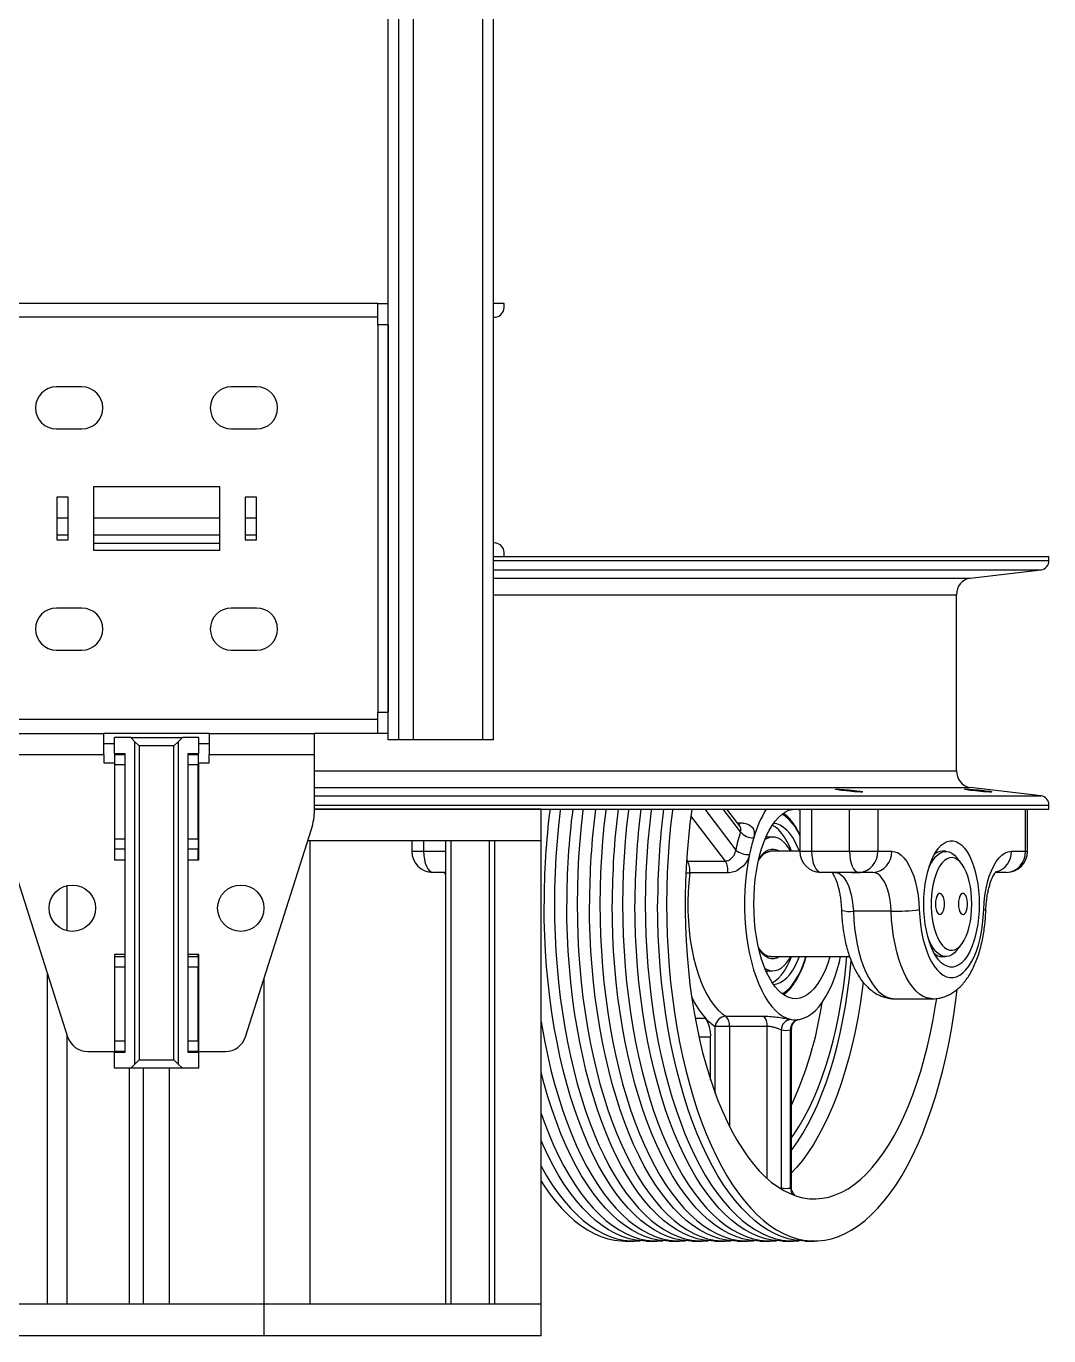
# Model space of a CAD drawing. Header units: millimetres. Extents: x 503 to 3464, y 400 to 5374.
# Drawn here: x 2978 to 3464, y 400 to 1022 of the extents above; entities that cross this region are included whole.
import ezdxf

# ---------------------------------------------------------------- set-up
doc = ezdxf.new("R2010")
doc.units = ezdxf.units.MM

# ---------------------------------------------------------------- blocks, each defined once
blk = doc.blocks.new('AABBÇaprazPalangaSüspYan')
blk.add_wipeout([(0, 3099), (-20, 3099), (-20, 3091), (-32.69, 3091), (-38.59, 3089.07), (-42.22, 3084.03), (-74.64, 2980.94), (-74.64, 2950), (-75, 2940), (-110, 2940), (-110, 2943), (-160, 2943), (-160, 2940), (-165, 2940), (-165, 2938.11), (-163.84, 2935.1), (-160.97, 2933.64), (-160, 2933.53), (-160, 2826.47), (-160.97, 2826.36), (-163.84, 2824.9), (-165, 2821.89), (-165, 2820), (-165, 2805), (-160, 2805), (-160, -113.53), (-160.97, -113.64), (-163.84, -115.1), (-165, -118.11), (-165, -120), (-423.7, -120), (-423.7, -121.89), (-422.74, -124.81), (-420.08, -126.36), (-386.37, -130.31), (-381.65, -133.07), (-379.93, -138.26), (-379.93, -221.74), (-381.65, -226.93), (-386.37, -229.69), (-420.08, -233.64), (-422.74, -235.19), (-423.71, -237.93), (-423.7, -240), (-413.59, -240), (-413.59, -260), (-412.2, -265.09), (-408.61, -268.65), (-404.45, -269.81), (-398.38, -270), (-394.94, -278.7), (-392.67, -299.44), (-390.57, -308.25), (-380.15, -325.8), (-376.97, -347.08), (-372.52, -367.13), (-363.66, -394.09), (-348.36, -422.3), (-333.39, -437.63), (-313.99, -444.96), (-220.82, -444.96), (-199.86, -436.42), (-182.6, -416.64), (-182.6, -490), (182.6, -490), (182.6, -416.64), (192.25, -429.39), (211.01, -442.85), (220.82, -444.96), (312.35, -445), (327.04, -441.45), (339.57, -432.46), (357.7, -407), (367.91, -382.65), (375.62, -353.92), (380.19, -325.63), (387.3, -316.34), (391.99, -302.9), (394.12, -283.75), (395.02, -278.37), (398.38, -270), (403.59, -270), (408.29, -268.83), (412.3, -264.91), (413.59, -260), (413.59, -240), (423.7, -240), (423.71, -237.93), (422.74, -235.19), (420.08, -233.64), (386.37, -229.69), (381.65, -226.93), (379.93, -221.74), (379.92, -137.93), (381.65, -133.07), (386.37, -130.31), (420.08, -126.36), (422.74, -124.81), (423.7, -120), (165, -120), (165, -118.11), (163.84, -115.1), (160.97, -113.64), (160, -113.53), (160, -6.47), (163.84, -4.9), (165, -0.94), (165, 0), (160, 0), (160, 2765.08), (162.32, 2765.08), (163.9, 2765.08), (163.9, 2764.5), (267.5, 2764.5), (267.5, 2911.5), (163.9, 2911.5), (163.9, 2910.92), (162.32, 2910.92), (160, 2910.92), (160, 2933.53), (163.84, 2935.1), (165, 2938.11), (165, 2940), (160, 2940), (160, 2943), (110, 2943), (110, 2940), (75, 2940), (75, 2976.34), (73.59, 2985.44), (42.22, 3084.03), (38.59, 3089.07), (32.69, 3091), (20, 3091.5), (20, 3099)])
at = {"color": 7, "linetype": 'Continuous', "lineweight": 25}
for p, q in [((110, -207), (110, 2800.54)), ((115, -207), (115, 2800.64)), ((160, -207), (160, 2771)), ((105, 0), (-105, 0)), ((105, -10), (105, 0)), ((105, 0), (110, 0)), ((165, 0), (160, 0)), ((165, -1.89), (165, 0)), ((105, -6.5), (-105, -6.5)), ((110, -10), (105, -10)), ((105, -10), (105, -194)), ((110, -10), (110, -194)), ((160, -6.47), (160.97, -6.36)), ((-35.5, -39.5), (-47.5, -39.5)), ((47.5, -39.5), (35.5, -39.5)), ((-47.5, -59.5), (-35.5, -59.5)), ((35.5, -59.5), (47.5, -59.5)), ((-30, -87), (-30, -117)), ((30, -87), (-30, -87)), ((30, -117), (30, -87)), ((-42, -91.85), (-47.4, -91.85)), ((-47.4, -91.85), (-47.4, -112.15)), ((-42, -112.15), (-42, -91.85)), ((47.4, -91.85), (42, -91.85)), ((42, -91.85), (42, -112.15)), ((47.4, -112.15), (47.4, -91.85)), ((-47.4, -112.15), (-42, -112.15)), ((-30, -117), (30, -117)), ((42, -112.15), (47.4, -112.15)), ((160.97, -113.64), (160, -113.53)), ((165, -120), (165, -118.11)), ((160, -120), (165, -120)), ((165, -120), (423.7, -120)), ((423.7, -121.89), (423.7, -120)), ((386.37, -130.31), (420.08, -126.36)), ((379.93, -221.74), (379.93, -138.26)), ((-35.5, -144.5), (-47.5, -144.5)), ((47.5, -144.5), (35.5, -144.5)), ((-47.5, -164.5), (-35.5, -164.5)), ((35.5, -164.5), (47.5, -164.5)), ((105, -197.5), (-105, -197.5)), ((105, -194), (110, -194)), ((105, -204), (105, -194)), ((-75, -204), (-25, -204)), ((-25, -214), (-25, -204)), ((25, -204), (-25, -204)), ((25, -204), (75, -204)), ((25, -204), (25, -214)), ((75, -214), (75, -204)), ((105, -204), (75, -204)), ((110, -204), (105, -204)), ((-20, -209), (-25, -209)), ((-20, -213.5), (-20, -206)), ((-12.25, -206), (-20, -206)), ((-10.25, -208), (-12.25, -206)), ((-12.25, -206), (12.25, -206)), ((-10.25, -361), (-10.25, -208)), ((-10.25, -208), (-8.25, -210)), ((-8.25, -210), (-8.25, -359)), ((8.25, -210), (-8.25, -210)), ((8.25, -210), (10.25, -208)), ((8.25, -359), (8.25, -210)), ((12.25, -206), (10.25, -208)), ((10.25, -208), (10.25, -361)), ((20, -206), (12.25, -206)), ((20, -213.5), (20, -206)), ((25, -209), (20, -209)), ((115, -207), (110, -207)), ((122, -207), (115, -207)), ((155, -207), (122, -207)), ((160, -207), (155, -207)), ((-75, -214), (-25, -214)), ((-25, -214), (-25, -218)), ((-20, -213.5), (-15, -213.5)), ((-19.75, -214), (-19.75, -213.5)), ((-19.75, -214), (-15, -214)), ((-19.75, -219), (-19.75, -214)), ((-15, -213.5), (-15, -355.5)), ((15, -355.5), (15, -213.5)), ((15, -213.5), (20, -213.5)), ((15, -214), (19.75, -214)), ((19.75, -213.5), (19.75, -214)), ((19.75, -214), (19.75, -219)), ((25, -218), (25, -214)), ((25, -214), (75, -214)), ((75, -240.34), (75, -214)), ((-25, -218), (-20, -218)), ((-20, -218), (-20, -264)), ((-19.75, -254), (-19.75, -219)), ((19.75, -254), (19.75, -219)), ((20, -264), (20, -218)), ((20, -218), (25, -218)), ((420.08, -233.64), (386.37, -229.69)), ((-20, -240), (-19.75, -240)), ((19.75, -240), (20, -240)), ((182.6, -240), (75, -240)), ((75, -240), (423.7, -240)), ((182.6, -255), (182.6, -240)), ((277.13, -248.25), (270.86, -240)), ((305.48, -240), (305.48, -260)), ((311.09, -240), (311.09, -260)), ((329.07, -260), (329.07, -240)), ((342.44, -240), (342.44, -260)), ((412.58, -260), (412.58, -240)), ((413.59, -260), (413.59, -240)), ((423.7, -240), (423.7, -238.11)), ((277.14, -248.27), (277.13, -248.25)), ((-73.59, -249.44), (-42.22, -348.03)), ((-19.75, -259), (-19.75, -254)), ((19.75, -254), (19.75, -259)), ((42.22, -348.03), (73.59, -249.44)), ((292.57, -253.25), (289.38, -253.25)), ((290, -253.25), (289.65, -252.88)), ((-19.75, -255), (-20, -255)), ((-15, -259), (-19.75, -259)), ((-19.75, -264), (-19.75, -259)), ((19.75, -259), (15, -259)), ((20, -255), (19.75, -255)), ((19.75, -264), (19.75, -259)), ((73.01, -255), (71.82, -255)), ((182.6, -255), (71.82, -255)), ((73.01, -475), (73.01, -255)), ((121.22, -255), (121.22, -260)), ((137.15, -255), (137.15, -475)), ((139.96, -475), (139.96, -255)), ((157.87, -255), (157.87, -475)), ((160.68, -475), (160.68, -255)), ((182.6, -255), (160.68, -255)), ((182.6, -475), (182.6, -255)), ((305.48, -260), (291.58, -260)), ((311.09, -260), (329.07, -260)), ((329.07, -260), (342.44, -260)), ((342.44, -260), (349.1, -260)), ((374.81, -260), (373.01, -260)), ((405.92, -260), (412.58, -260)), ((-20, -264), (-15, -264)), ((15, -264), (20, -264)), ((252.15, -264.61), (270.12, -264.61)), ((382.21, -265.79), (380.16, -263.18)), ((137.15, -270), (131.22, -270)), ((271.14, -270.28), (253.16, -270.28)), ((333.45, -270), (315.48, -270)), ((340.11, -270), (333.45, -270)), ((403.59, -270), (398.38, -270)), ((348.85, -288.46), (330.88, -288.46)), ((380.16, -306.82), (382.21, -304.21)), ((-15, -309), (-20, -309)), ((-20, -309), (-20, -355)), ((-19.75, -310), (-19.75, -309)), ((-19.75, -310), (-15, -310)), ((-19.75, -315), (-19.75, -310)), ((20, -309), (15, -309)), ((15, -310), (19.75, -310)), ((19.75, -310), (19.75, -309)), ((19.75, -310), (19.75, -315)), ((20, -355), (20, -309)), ((291.58, -310), (329.09, -310)), ((373.01, -310), (374.81, -310)), ((-19.75, -350), (-19.75, -315)), ((19.75, -350), (19.75, -315)), ((289.38, -316.75), (292.57, -316.75)), ((290, -316.75), (289.6, -317.17)), ((51.09, -475), (51.09, -320.15)), ((350.54, -330), (368.52, -330)), ((270.37, -338.25), (288.34, -338.25)), ((272.01, -343.09), (265.32, -343.09)), ((289.99, -343.09), (272.01, -343.09)), ((296.67, -344.79), (296.67, -419.91)), ((301.06, -419.91), (301.06, -344.79)), ((301.56, -419.67), (301.56, -344.25)), ((-19.75, -355), (-19.75, -350)), ((19.75, -350), (19.75, -355)), ((263.13, -368.65), (263.13, -348.25)), ((-32.69, -355), (-20, -355)), ((-20, -363), (-20, -355.5)), ((-15, -355.5), (-20, -355.5)), ((-15, -355), (-19.75, -355)), ((-8.25, -359), (-10.25, -361)), ((-8.25, -359), (8.25, -359)), ((10.25, -361), (8.25, -359)), ((19.75, -355), (15, -355)), ((20, -355.5), (15, -355.5)), ((20, -355), (32.69, -355)), ((20, -363), (20, -355.5)), ((-12.25, -363), (-20, -363)), ((-12.25, -363), (-10.25, -361)), ((12.25, -363), (-12.25, -363)), ((-6.15, -475), (-6.15, -363)), ((6.15, -475), (6.15, -363)), ((10.25, -361), (12.25, -363)), ((20, -363), (12.25, -363)), ((222.47, -445), (226.74, -445)), ((232.58, -445), (237.52, -445)), ((243.36, -445), (248.31, -445)), ((254.15, -445), (259.09, -445)), ((264.93, -445), (269.88, -445)), ((275.72, -445), (280.66, -445)), ((286.51, -445), (291.45, -445)), ((297.29, -445), (302.23, -445)), ((308.08, -445), (312.35, -445)), ((51.09, -475), (-182.6, -475)), ((51.09, -475), (6.15, -475)), ((51.09, -490), (51.09, -475)), ((182.6, -475), (51.09, -475)), ((73.01, -475), (51.09, -475)), ((182.6, -475), (160.68, -475)), ((182.6, -490), (182.6, -475)), ((51.09, -490), (-182.6, -490)), ((182.6, -490), (51.09, -490))]:
    blk.add_line(p, q, dxfattribs=at)
at = {"color": 8, "linetype": 'Continuous', "lineweight": 25}
for p, q in [((122, -207), (122, 2799.95)), ((155, -207), (155, 2779.51)), ((-47.4, -101.74), (-42, -101.74)), ((-30, -101.74), (30, -101.74)), ((42, -101.74), (47.4, -101.74)), ((-47.4, -109.69), (-42, -109.69)), ((-30, -109.69), (30, -109.69)), ((42, -109.69), (47.4, -109.69)), ((-30, -113.64), (30, -113.64)), ((160, -121.89), (423.7, -121.89)), ((160, -126.36), (420.08, -126.36)), ((160, -130.31), (386.37, -130.31)), ((160, -138.26), (379.93, -138.26)), ((-20, -221.74), (-19.75, -221.74)), ((-15, -219), (-19.75, -219)), ((19.75, -219), (15, -219)), ((19.75, -221.74), (20, -221.74)), ((75, -221.74), (379.93, -221.74)), ((-20, -229.69), (-19.75, -229.69)), ((19.75, -229.69), (20, -229.69)), ((75, -229.69), (386.37, -229.69)), ((-20, -233.64), (-19.75, -233.64)), ((19.75, -233.64), (20, -233.64)), ((75, -233.64), (420.08, -233.64)), ((-20, -238.11), (-19.75, -238.11)), ((19.75, -238.11), (20, -238.11)), ((75, -238.11), (423.7, -238.11)), ((260.31, -240), (275.07, -259.43)), ((277.26, -250.77), (269.08, -240)), ((270.12, -264.61), (253.79, -243.1)), ((275.77, -246.47), (277.17, -246.47)), ((-19.75, -254), (-15, -254)), ((15, -254), (19.75, -254)), ((121.22, -260), (126.84, -260)), ((126.84, -255), (126.84, -260)), ((126.84, -260), (137.15, -260)), ((305.48, -260), (311.09, -260)), ((412.58, -260), (413.59, -260)), ((251.63, -264.64), (252.15, -264.61)), ((251.67, -263.98), (252.15, -264.61)), ((-42.49, -297.71), (-42.49, -276.29)), ((-15, -315), (-19.75, -315)), ((19.75, -315), (15, -315)), ((-51.85, -475), (-51.85, -317.74)), ((255.76, -339.21), (260.63, -339.21)), ((-42.49, -475), (-42.49, -347.16)), ((265.32, -374.97), (265.32, -343.09)), ((272.01, -343.09), (272.01, -390.52)), ((289.99, -415.38), (289.99, -343.09)), ((-19.75, -350), (-15, -350)), ((15, -350), (19.75, -350)), ((263.13, -348.25), (257.59, -348.25)), ((-12.83, -475), (-12.83, -363)), ((296.07, -419.81), (296.67, -419.91)), ((296.68, -420.36), (296.67, -419.91))]:
    blk.add_line(p, q, dxfattribs=at)
at = {"color": 7, "linetype": 'Continuous', "lineweight": 25, "flags": 128}
for points in [[(191.78, -240), (191.71, -240.58), (190.87, -247.83), (190.18, -255.17), (189.65, -262.57), (189.26, -270.02), (189.03, -277.5), (188.95, -285), (189.03, -292.5), (189.26, -299.98), (189.65, -307.43), (190.18, -314.83), (190.87, -322.17), (191.71, -329.42), (192.7, -336.58), (193.83, -343.62), (195.11, -350.53), (196.52, -357.3), (198.08, -363.91), (199.77, -370.35), (201.59, -376.6), (203.53, -382.65), (205.6, -388.48), (207.78, -394.09), (210.08, -399.46), (212.49, -404.57), (215, -409.42), (217.6, -414), (220.3, -418.3), (223.08, -422.3), (225.94, -426), (228.87, -429.39), (231.87, -432.46), (234.93, -435.21), (238.04, -437.63), (241.2, -439.71), (244.4, -441.45), (247.63, -442.85), (250.89, -443.9), (254.16, -444.6), (257.45, -444.96), (260.74, -444.96), (262.01, -444.86)], [(202.57, -240), (202.5, -240.58), (201.66, -247.83), (200.97, -255.17), (200.43, -262.57), (200.05, -270.02), (199.82, -277.5), (199.74, -285), (199.82, -292.5), (200.05, -299.98), (200.43, -307.43), (200.97, -314.83), (201.66, -322.17), (202.5, -329.42), (203.48, -336.58), (204.62, -343.62), (205.89, -350.53), (207.31, -357.3), (208.86, -363.91), (210.55, -370.35), (212.37, -376.6), (214.32, -382.65), (216.38, -388.48), (218.57, -394.09), (220.87, -399.46), (223.27, -404.57), (225.78, -409.42), (228.39, -414), (231.08, -418.3), (233.86, -422.3), (236.72, -426), (239.66, -429.39), (242.66, -432.46), (245.72, -435.21), (248.83, -437.63), (251.99, -439.71), (255.19, -441.45), (258.42, -442.85), (261.67, -443.9), (264.95, -444.6), (268.23, -444.96), (271.52, -444.96), (272.8, -444.86)], [(213.36, -240), (213.28, -240.58), (212.44, -247.83), (211.75, -255.17), (211.22, -262.57), (210.83, -270.02), (210.6, -277.5), (210.52, -285), (210.6, -292.5), (210.83, -299.98), (211.22, -307.43), (211.75, -314.83), (212.44, -322.17), (213.28, -329.42), (214.27, -336.58), (215.4, -343.62), (216.68, -350.53), (218.09, -357.3), (219.65, -363.91), (221.34, -370.35), (223.16, -376.6), (225.1, -382.65), (227.17, -388.48), (229.35, -394.09), (231.65, -399.46), (234.06, -404.57), (236.57, -409.42), (239.17, -414), (241.87, -418.3), (244.65, -422.3), (247.51, -426), (250.44, -429.39), (253.44, -432.46), (256.5, -435.21), (259.62, -437.63), (262.78, -439.71), (265.97, -441.45), (269.2, -442.85), (272.46, -443.9), (275.73, -444.6), (279.02, -444.96), (282.31, -444.96), (283.58, -444.86)], [(224.14, -240), (224.07, -240.58), (223.23, -247.83), (222.54, -255.17), (222, -262.57), (221.62, -270.02), (221.39, -277.5), (221.31, -285), (221.39, -292.5), (221.62, -299.98), (222, -307.43), (222.54, -314.83), (223.23, -322.17), (224.07, -329.42), (225.05, -336.58), (226.19, -343.62), (227.46, -350.53), (228.88, -357.3), (230.43, -363.91), (232.12, -370.35), (233.94, -376.6), (235.89, -382.65), (237.95, -388.48), (240.14, -394.09), (242.44, -399.46), (244.84, -404.57), (247.35, -409.42), (249.96, -414), (252.65, -418.3), (255.43, -422.3), (258.3, -426), (261.23, -429.39), (264.23, -432.46), (267.29, -435.21), (270.4, -437.63), (273.56, -439.71), (276.76, -441.45), (279.99, -442.85), (283.25, -443.9), (286.52, -444.6), (289.8, -444.96), (293.09, -444.96), (294.37, -444.86)], [(234.93, -240), (234.85, -240.58), (234.01, -247.83), (233.33, -255.17), (232.79, -262.57), (232.4, -270.02), (232.17, -277.5), (232.1, -285), (232.17, -292.5), (232.4, -299.98), (232.79, -307.43), (233.33, -314.83), (234.01, -322.17), (234.85, -329.42), (235.84, -336.58), (236.97, -343.62), (238.25, -350.53), (239.67, -357.3), (241.22, -363.91), (242.91, -370.35), (244.73, -376.6), (246.67, -382.65), (248.74, -388.48), (250.93, -394.09), (253.22, -399.46), (255.63, -404.57), (258.14, -409.42), (260.74, -414), (263.44, -418.3), (266.22, -422.3), (269.08, -426), (272.01, -429.39), (275.01, -432.46), (278.07, -435.21), (281.19, -437.63), (284.35, -439.71), (287.54, -441.45), (290.78, -442.85), (294.03, -443.9), (297.31, -444.6), (300.59, -444.96), (303.88, -444.96), (305.16, -444.86)], [(245.04, -240), (244.96, -240.58), (244.13, -247.83), (243.44, -255.17), (242.9, -262.57), (242.51, -270.02), (242.28, -277.5), (242.21, -285), (242.28, -292.5), (242.51, -299.98), (242.9, -307.43), (243.44, -314.83), (244.13, -322.17), (244.96, -329.42), (245.95, -336.58), (247.08, -343.62), (248.36, -350.53), (249.78, -357.3), (251.33, -363.91), (253.02, -370.35), (254.84, -376.6), (256.78, -382.65), (258.85, -388.48), (261.04, -394.09), (263.33, -399.46), (265.74, -404.57), (268.25, -409.42), (270.85, -414), (273.55, -418.3), (276.33, -422.3), (279.19, -426), (282.13, -429.39), (285.13, -432.46), (288.19, -435.21), (291.3, -437.63), (294.46, -439.71), (297.66, -441.45), (300.89, -442.85), (304.14, -443.9), (307.42, -444.6), (310.7, -444.96), (313.99, -444.96), (317.28, -444.6), (320.55, -443.9), (323.81, -442.85), (327.04, -441.45), (330.23, -439.71), (333.39, -437.63), (336.51, -435.21), (339.57, -432.46), (342.57, -429.39), (345.5, -426), (348.36, -422.3), (351.14, -418.3), (353.84, -414), (356.44, -409.42), (358.95, -404.57), (361.36, -399.46), (363.66, -394.09), (365.84, -388.48), (367.91, -382.65), (369.85, -376.6), (371.67, -370.35), (373.36, -363.91), (374.92, -357.3), (376.33, -350.53), (377.61, -343.62), (378.74, -336.58), (379.73, -329.42), (380.19, -325.63)], [(254.23, -240), (254.22, -240.07), (253.3, -246.79), (252.54, -253.6), (251.92, -260.5), (251.46, -267.45), (251.15, -274.45), (250.99, -281.48), (250.99, -288.52), (251.15, -295.55), (251.46, -302.55), (251.92, -309.5), (252.54, -316.4), (253.3, -323.21), (254.22, -329.93), (255.28, -336.54), (256.49, -343.01), (257.84, -349.34), (259.33, -355.51), (260.95, -361.5), (262.7, -367.29), (264.57, -372.88), (266.57, -378.24), (268.68, -383.37), (270.9, -388.25), (273.23, -392.87), (275.65, -397.22), (278.17, -401.28), (280.77, -405.05), (283.46, -408.52), (286.22, -411.68), (289.04, -414.51), (291.92, -417.02), (294.85, -419.19), (297.83, -421.03), (300.85, -422.52), (303.89, -423.66), (306.95, -424.46), (310.03, -424.9), (313.12, -424.99), (316.2, -424.72), (319.27, -424.11), (322.33, -423.14), (325.36, -421.82), (328.35, -420.15), (331.31, -418.15), (334.22, -415.81), (337.07, -413.13), (339.86, -410.14), (342.59, -406.83), (345.23, -403.21), (347.79, -399.29), (350.27, -395.08), (352.64, -390.6), (354.92, -385.84), (357.08, -380.84), (359.14, -375.59), (361.07, -370.11), (362.89, -364.42), (364.57, -358.52), (366.13, -352.45), (367.54, -346.2), (368.82, -339.79), (369.96, -333.25), (370.47, -329.93)], [(283.63, -285), (283.71, -281.02), (283.94, -277.08), (284.32, -273.19), (284.85, -269.4), (285.53, -265.73), (286.35, -262.21), (287.3, -258.87), (288.37, -255.74), (289.56, -252.83), (290.86, -250.18), (292.26, -247.79), (293.75, -245.7), (295.31, -243.92), (296.93, -242.46), (298.6, -241.33), (300.32, -240.54), (302.05, -240.1), (303.79, -240.01), (305.48, -240.26)], [(301.51, -260), (300.67, -257.95), (299.47, -255.46), (298.16, -253.24), (296.77, -251.32), (295.3, -249.72), (293.77, -248.45), (292.37, -247.62)], [(305.26, -260), (304.57, -258.28), (303.39, -255.76), (302.1, -253.52), (300.72, -251.57), (299.27, -249.93), (297.75, -248.62), (296.19, -247.65), (294.59, -247.03), (292.98, -246.76), (292.96, -246.76)], [(301.15, -260), (300.57, -259.02), (299.32, -257.23), (297.98, -255.75), (296.59, -254.6), (295.15, -253.8), (293.68, -253.35), (292.2, -253.26), (290.73, -253.53), (289.27, -254.16), (288.91, -254.37)], [(289.41, -253.25), (289.81, -252.4), (289.96, -251.97)], [(126.84, -260), (126.92, -261.95), (127.17, -263.83), (127.58, -265.56), (128.12, -267.07), (128.79, -268.31), (129.54, -269.24), (130.37, -269.81), (131.22, -270)], [(311.09, -260), (311.18, -261.95), (311.43, -263.83), (311.83, -265.56), (312.38, -267.07), (313.04, -268.31), (313.8, -269.24), (314.62, -269.81), (315.48, -270)], [(329.07, -260), (329.15, -261.95), (329.4, -263.83), (329.81, -265.56), (330.35, -267.07), (331.02, -268.31), (331.77, -269.24), (332.6, -269.81), (333.45, -270)], [(349.1, -260), (350.61, -260.2), (352.09, -260.79), (353.54, -261.77), (354.93, -263.11), (356.25, -264.82), (357.46, -266.85), (358.57, -269.19), (359.56, -271.81), (360.4, -274.66), (361.1, -277.72), (361.64, -280.94), (362.01, -284.28), (362.21, -287.69)], [(390.66, -285), (390.58, -288.24), (390.35, -291.45), (389.97, -294.58), (389.44, -297.6), (388.78, -300.47), (387.98, -303.16), (387.06, -305.63), (386.02, -307.86), (384.89, -309.83), (383.67, -311.51), (382.38, -312.87), (381.03, -313.91), (379.64, -314.6), (378.22, -314.96), (376.8, -314.96), (375.38, -314.6), (373.99, -313.91), (372.64, -312.87), (371.35, -311.51), (370.13, -309.83), (368.99, -307.86), (367.96, -305.63), (367.04, -303.16), (366.24, -300.47), (365.57, -297.6), (365.05, -294.58), (364.67, -291.45), (364.43, -288.24), (364.36, -285), (364.43, -281.76), (364.67, -278.55), (365.05, -275.42), (365.57, -272.4), (366.24, -269.53), (367.04, -266.84), (367.96, -264.37), (368.99, -262.14), (370.13, -260.17), (371.35, -258.49), (372.64, -257.13), (373.99, -256.09), (375.38, -255.4), (376.8, -255.04), (378.22, -255.04), (379.64, -255.4), (381.03, -256.09), (382.38, -257.13), (383.67, -258.49), (384.89, -260.17), (386.02, -262.14), (387.06, -264.37), (387.98, -266.84), (388.78, -269.53), (389.44, -272.4), (389.97, -275.42), (390.35, -278.55), (390.58, -281.76), (390.66, -285)], [(366.36, -269.08), (366.95, -267.59), (367.91, -265.59), (368.96, -263.86), (370.1, -262.43), (371.3, -261.32), (372.55, -260.54), (373.84, -260.1), (375.14, -260.01), (376.43, -260.27), (377.7, -260.88), (378.93, -261.83), (380.1, -263.11), (380.16, -263.18)], [(392.81, -287.69), (393.01, -284.28), (393.38, -280.94), (393.92, -277.72), (394.62, -274.66), (395.46, -271.81), (396.44, -269.19), (397.55, -266.85), (398.77, -264.82), (400.08, -263.11), (401.47, -261.77), (402.92, -260.79), (404.41, -260.2), (405.92, -260)], [(281.55, -261.56), (280.79, -265.63), (280.18, -269.82), (279.72, -274.11), (279.42, -278.48), (279.27, -282.88), (279.27, -287.29), (279.43, -291.7), (279.74, -296.05), (280.2, -300.34), (280.82, -304.53), (281.58, -308.59), (282.48, -312.5), (283.51, -316.23), (284.67, -319.76), (285.96, -323.07), (287.35, -326.13), (288.85, -328.93), (290.44, -331.44), (292.12, -333.66), (293.87, -335.56), (295.67, -337.13), (297.53, -338.37), (299.43, -339.26), (301.35, -339.81)], [(387.15, -285), (387.07, -282.19), (386.84, -279.42), (386.45, -276.74), (385.91, -274.2), (385.24, -271.84), (384.44, -269.7), (383.52, -267.8), (382.51, -266.19), (381.41, -264.88), (380.25, -263.91), (379.05, -263.28), (377.82, -263.01), (376.58, -263.1), (375.36, -263.55), (374.18, -264.35), (373.05, -265.49), (371.99, -266.96), (371.02, -268.71), (370.17, -270.74), (369.43, -273), (368.82, -275.45), (368.36, -278.07), (368.04, -280.79), (367.88, -283.59), (367.88, -286.41), (368.04, -289.21), (368.36, -291.93), (368.82, -294.55), (369.43, -297), (370.17, -299.26), (371.02, -301.29), (371.99, -303.04), (373.05, -304.51), (374.18, -305.65), (375.36, -306.45), (376.58, -306.9), (377.82, -306.99), (379.05, -306.72), (380.25, -306.09), (381.41, -305.12), (382.51, -303.81), (383.52, -302.2), (384.44, -300.31), (385.24, -298.16), (385.91, -295.8), (386.45, -293.26), (386.84, -290.58), (387.07, -287.81), (387.15, -285)], [(253.16, -270.28), (252.71, -274.76), (252.41, -279.31), (252.29, -283.9), (252.33, -288.5), (252.54, -293.07), (252.92, -297.59), (253.47, -302.01), (254.17, -306.32), (255.03, -310.48), (256.04, -314.47), (257.19, -318.24), (258.47, -321.79), (259.88, -325.07), (261.41, -328.08), (263.04, -330.79), (264.76, -333.17), (266.56, -335.22), (268.44, -336.92), (270.37, -338.25)], [(322.14, -270), (323.32, -270.18), (324.49, -270.73), (325.61, -271.64), (326.67, -272.88), (327.64, -274.44), (328.51, -276.28), (329.27, -278.38), (329.89, -280.69), (330.38, -283.17), (330.7, -285.78), (330.88, -288.46)], [(348.85, -288.46), (348.68, -285.78), (348.35, -283.17), (347.87, -280.69), (347.25, -278.38), (346.49, -276.28), (345.62, -274.44), (344.64, -272.88), (343.58, -271.64), (342.46, -270.73), (341.3, -270.18), (340.11, -270)], [(254.15, -445), (252.5, -444.96), (249.22, -444.6), (245.95, -443.9), (242.69, -442.85), (239.46, -441.45), (236.26, -439.71), (233.1, -437.63), (229.99, -435.21), (226.93, -432.46), (223.93, -429.39), (221, -426), (218.13, -422.3), (215.35, -418.3), (212.66, -414), (210.05, -409.42), (207.54, -404.57), (205.14, -399.46), (202.84, -394.09), (200.65, -388.48), (198.59, -382.65), (196.64, -376.6), (194.82, -370.35), (193.13, -363.91), (191.58, -357.3), (190.16, -350.53), (188.89, -343.62), (187.75, -336.58), (186.77, -329.42), (185.93, -322.17), (185.24, -314.83), (184.7, -307.43), (184.32, -299.98), (184.09, -292.5), (184.01, -285)], [(264.93, -445), (263.29, -444.96), (260.01, -444.6), (256.73, -443.9), (253.48, -442.85), (250.24, -441.45), (247.05, -439.71), (243.89, -437.63), (240.77, -435.21), (237.71, -432.46), (234.71, -429.39), (231.78, -426), (228.92, -422.3), (226.14, -418.3), (223.44, -414), (220.84, -409.42), (218.33, -404.57), (215.92, -399.46), (213.63, -394.09), (211.44, -388.48), (209.37, -382.65), (207.43, -376.6), (205.61, -370.35), (203.92, -363.91), (202.37, -357.3), (200.95, -350.53), (199.67, -343.62), (198.54, -336.58), (197.55, -329.42), (196.71, -322.17), (196.03, -314.83), (195.49, -307.43), (195.1, -299.98), (194.87, -292.5), (194.8, -285)], [(275.72, -445), (274.08, -444.96), (270.79, -444.6), (267.52, -443.9), (264.26, -442.85), (261.03, -441.45), (257.83, -439.71), (254.67, -437.63), (251.56, -435.21), (248.5, -432.46), (245.5, -429.39), (242.57, -426), (239.71, -422.3), (236.92, -418.3), (234.23, -414), (231.62, -409.42), (229.11, -404.57), (226.71, -399.46), (224.41, -394.09), (222.23, -388.48), (220.16, -382.65), (218.21, -376.6), (216.39, -370.35), (214.71, -363.91), (213.15, -357.3), (211.73, -350.53), (210.46, -343.62), (209.33, -336.58), (208.34, -329.42), (207.5, -322.17), (206.81, -314.83), (206.27, -307.43), (205.89, -299.98), (205.66, -292.5), (205.58, -285)], [(286.51, -445), (284.86, -444.96), (281.58, -444.6), (278.3, -443.9), (275.05, -442.85), (271.82, -441.45), (268.62, -439.71), (265.46, -437.63), (262.35, -435.21), (259.29, -432.46), (256.29, -429.39), (253.35, -426), (250.49, -422.3), (247.71, -418.3), (245.01, -414), (242.41, -409.42), (239.9, -404.57), (237.49, -399.46), (235.2, -394.09), (233.01, -388.48), (230.94, -382.65), (229, -376.6), (227.18, -370.35), (225.49, -363.91), (223.94, -357.3), (222.52, -350.53), (221.24, -343.62), (220.11, -336.58), (219.12, -329.42), (218.29, -322.17), (217.6, -314.83), (217.06, -307.43), (216.67, -299.98), (216.44, -292.5), (216.37, -285)], [(297.29, -445), (295.65, -444.96), (292.36, -444.6), (289.09, -443.9), (285.83, -442.85), (282.6, -441.45), (279.4, -439.71), (276.24, -437.63), (273.13, -435.21), (270.07, -432.46), (267.07, -429.39), (264.14, -426), (261.28, -422.3), (258.5, -418.3), (255.8, -414), (253.19, -409.42), (250.69, -404.57), (248.28, -399.46), (245.98, -394.09), (243.8, -388.48), (241.73, -382.65), (239.78, -376.6), (237.97, -370.35), (236.28, -363.91), (234.72, -357.3), (233.31, -350.53), (232.03, -343.62), (230.9, -336.58), (229.91, -329.42), (229.07, -322.17), (228.38, -314.83), (227.84, -307.43), (227.46, -299.98), (227.23, -292.5), (227.15, -285)], [(308.08, -445), (306.43, -444.96), (303.15, -444.6), (299.87, -443.9), (296.62, -442.85), (293.39, -441.45), (290.19, -439.71), (287.03, -437.63), (283.92, -435.21), (280.86, -432.46), (277.86, -429.39), (274.92, -426), (272.06, -422.3), (269.28, -418.3), (266.58, -414), (263.98, -409.42), (261.47, -404.57), (259.07, -399.46), (256.77, -394.09), (254.58, -388.48), (252.52, -382.65), (250.57, -376.6), (248.75, -370.35), (247.06, -363.91), (245.51, -357.3), (244.09, -350.53), (242.81, -343.62), (241.68, -336.58), (240.69, -329.42), (239.86, -322.17), (239.17, -314.83), (238.63, -307.43), (238.25, -299.98), (238.01, -292.5), (237.94, -285)], [(319.76, -310), (318.9, -312.72), (317.76, -315.75), (316.51, -318.53), (315.16, -321.05), (313.72, -323.29), (312.2, -325.23), (310.6, -326.85), (308.95, -328.15), (307.26, -329.11), (305.54, -329.73), (303.79, -329.99), (302.05, -329.9), (300.32, -329.46), (298.6, -328.67), (296.93, -327.54), (295.31, -326.08), (293.75, -324.3), (292.26, -322.21), (290.86, -319.82), (289.56, -317.17), (288.37, -314.26), (287.3, -311.13), (286.35, -307.79), (285.53, -304.27), (284.85, -300.6), (284.32, -296.81), (283.94, -292.92), (283.71, -288.98), (283.63, -285)], [(369.84, -285), (369.92, -286.35), (370.16, -287.6), (370.53, -288.65), (371.02, -289.44), (371.58, -289.9), (372.18, -289.99), (372.76, -289.71), (373.29, -289.08), (373.73, -288.16), (374.04, -286.99), (374.2, -285.68), (374.2, -284.32), (374.04, -283.01), (373.73, -281.84), (373.29, -280.92), (372.76, -280.29), (372.18, -280.01), (371.58, -280.1), (371.02, -280.56), (370.53, -281.35), (370.16, -282.4), (369.92, -283.65), (369.84, -285)], [(380.8, -285), (380.88, -286.35), (381.12, -287.6), (381.49, -288.65), (381.98, -289.44), (382.54, -289.9), (383.14, -289.99), (383.72, -289.71), (384.25, -289.08), (384.69, -288.16), (385, -286.99), (385.16, -285.68), (385.16, -284.32), (385, -283.01), (384.69, -281.84), (384.25, -280.92), (383.72, -280.29), (383.14, -280.01), (382.54, -280.1), (381.98, -280.56), (381.49, -281.35), (381.12, -282.4), (380.88, -283.65), (380.8, -285)], [(362.21, -287.69), (362.41, -291.27), (362.78, -294.77), (363.29, -298.18), (363.96, -301.44), (364.78, -304.53), (365.73, -307.42), (366.8, -310.06), (367.99, -312.44), (369.27, -314.53), (370.65, -316.31), (372.1, -317.75), (373.6, -318.85), (375.15, -319.58), (376.72, -319.95), (378.3, -319.95), (379.87, -319.58), (381.42, -318.85), (382.92, -317.75), (384.37, -316.31), (385.74, -314.53), (387.03, -312.44), (388.22, -310.06), (389.29, -307.42), (390.24, -304.53), (391.05, -301.44), (391.72, -298.18), (392.24, -294.77), (392.6, -291.27), (392.81, -287.69)], [(380.16, -306.82), (380.1, -306.89), (378.93, -308.17), (377.7, -309.12), (376.43, -309.73), (375.14, -309.99), (373.84, -309.9), (372.55, -309.46), (371.3, -308.68), (370.1, -307.57), (368.96, -306.14), (367.91, -304.41), (366.95, -302.41), (366.36, -300.92)], [(288.91, -315.63), (289.27, -315.84), (290.73, -316.47), (292.2, -316.74), (293.68, -316.65), (295.15, -316.2), (296.59, -315.4), (297.98, -314.25), (299.32, -312.77), (300.57, -310.98), (301.15, -310)], [(292.37, -322.38), (293.77, -321.55), (295.3, -320.28), (296.77, -318.68), (298.16, -316.76), (299.47, -314.54), (300.67, -312.05), (301.51, -310)], [(292.96, -323.24), (292.98, -323.24), (294.59, -322.97), (296.19, -322.35), (297.75, -321.38), (299.27, -320.07), (300.72, -318.43), (302.1, -316.48), (303.39, -314.24), (304.57, -311.72), (305.26, -310)], [(301.56, -396), (302.68, -394.41), (305.17, -390.54), (307.58, -386.38), (309.88, -381.93), (312.07, -377.2), (314.16, -372.22), (316.12, -367), (317.96, -361.54), (319.68, -355.87), (321.25, -350), (322.69, -343.95), (323.99, -337.73), (325.14, -331.37), (326.14, -324.87), (326.99, -318.26), (327.69, -311.56), (327.82, -310)], [(305.37, -339.81), (307.29, -339.26), (309.18, -338.37), (311.04, -337.13), (312.85, -335.56), (314.6, -333.66), (316.27, -331.44), (317.87, -328.93), (319.36, -326.13), (320.76, -323.07), (322.04, -319.76), (323.2, -316.23), (324.24, -312.5), (324.83, -310)], [(289.96, -318.03), (289.81, -317.6), (289.41, -316.75)], [(182.6, -340.97), (183.04, -343.62), (184.32, -350.53), (185.74, -357.3), (187.29, -363.91), (188.98, -370.35), (190.8, -376.6), (192.75, -382.65), (194.81, -388.48), (197, -394.09), (199.3, -399.46), (201.7, -404.57), (204.21, -409.42), (206.81, -414), (209.51, -418.3), (212.29, -422.3), (215.15, -426), (218.09, -429.39), (221.09, -432.46), (224.15, -435.21), (227.26, -437.63), (230.42, -439.71), (233.62, -441.45), (236.85, -442.85), (240.1, -443.9), (243.38, -444.6), (246.66, -444.96), (249.95, -444.96), (251.23, -444.86)], [(243.36, -445), (241.72, -444.96), (238.43, -444.6), (235.16, -443.9), (231.9, -442.85), (228.67, -441.45), (225.48, -439.71), (222.32, -437.63), (219.2, -435.21), (216.14, -432.46), (213.14, -429.39), (210.21, -426), (207.35, -422.3), (204.57, -418.3), (201.87, -414), (199.27, -409.42), (196.76, -404.57), (194.35, -399.46), (192.05, -394.09), (189.87, -388.48), (187.8, -382.65), (185.86, -376.6), (184.04, -370.35), (182.6, -364.91)], [(182.6, -384.51), (184.03, -388.48), (186.21, -394.09), (188.51, -399.46), (190.92, -404.57), (193.42, -409.42), (196.03, -414), (198.73, -418.3), (201.51, -422.3), (204.37, -426), (207.3, -429.39), (210.3, -432.46), (213.36, -435.21), (216.47, -437.63), (219.63, -439.71), (222.83, -441.45), (226.06, -442.85), (229.32, -443.9), (232.59, -444.6), (235.88, -444.96), (239.17, -444.96), (240.44, -444.86)], [(232.58, -445), (230.93, -444.96), (227.65, -444.6), (224.37, -443.9), (221.12, -442.85), (217.89, -441.45), (214.69, -439.71), (211.53, -437.63), (208.42, -435.21), (205.36, -432.46), (202.36, -429.39), (199.42, -426), (196.56, -422.3), (193.78, -418.3), (191.09, -414), (188.48, -409.42), (185.97, -404.57), (183.57, -399.46), (182.6, -397.26)], [(182.6, -409.35), (182.64, -409.42), (185.24, -414), (187.94, -418.3), (190.72, -422.3), (193.58, -426), (196.52, -429.39), (199.52, -432.46), (202.58, -435.21), (205.69, -437.63), (208.85, -439.71), (212.05, -441.45), (215.28, -442.85), (218.53, -443.9), (221.81, -444.6), (225.09, -444.96), (228.38, -444.96), (229.66, -444.86)], [(182.6, -416.64), (183.67, -418.3), (186.45, -422.3), (189.31, -426), (192.25, -429.39), (195.25, -432.46), (198.31, -435.21), (201.42, -437.63), (204.58, -439.71), (207.78, -441.45), (211.01, -442.85), (214.26, -443.9), (217.54, -444.6), (220.82, -444.96), (222.47, -445)]]:
    blk.add_lwpolyline(points, dxfattribs=at)
at = {"color": 8, "linetype": 'Continuous', "lineweight": 25, "flags": 128}
for points in [[(285.99, -263.65), (286.85, -262.4), (288.04, -261.03), (289.29, -260), (290.59, -259.3), (291.91, -258.94), (293.24, -258.94), (294.56, -259.3), (295.85, -260), (295.86, -260)], [(251.32, -270.18), (252.25, -270.26), (253.16, -270.28)], [(330.88, -288.46), (331.09, -292.5), (331.47, -296.48), (332, -300.37), (332.69, -304.13), (333.52, -307.74), (334.49, -311.15), (335.59, -314.36), (336.82, -317.32), (338.16, -320.02), (339.59, -322.43), (341.12, -324.54), (342.73, -326.32), (344.4, -327.76), (346.12, -328.85), (347.87, -329.59), (349.65, -329.95), (350.54, -330)], [(368.53, -330), (367.63, -329.95), (365.85, -329.59), (364.09, -328.85), (362.37, -327.76), (360.7, -326.32), (359.1, -324.54), (357.57, -322.43), (356.13, -320.02), (354.79, -317.32), (353.57, -314.36), (352.47, -311.15), (351.5, -307.74), (350.67, -304.13), (349.98, -300.37), (349.45, -296.48), (349.07, -292.5), (348.85, -288.46)], [(392.81, -287.69), (393.49, -287.84), (393.79, -287.99), (393.81, -288.03)], [(295.86, -310), (295.85, -310), (294.56, -310.7), (293.24, -311.06), (291.91, -311.06), (290.59, -310.7), (289.29, -310), (288.04, -308.97), (286.85, -307.6), (285.99, -306.35)], [(297.09, -327.67), (298.52, -326.75), (300.14, -325.37), (301.69, -323.66), (303.17, -321.64), (304.57, -319.32), (305.87, -316.73), (307.07, -313.88), (308.14, -310.8), (308.39, -310)], [(301.56, -401.82), (301.68, -401.66), (304.3, -397.98), (306.83, -393.98), (309.26, -389.7), (311.6, -385.12), (313.82, -380.28), (315.94, -375.19), (317.93, -369.84), (319.8, -364.27), (321.54, -358.48), (323.15, -352.5), (324.62, -346.33), (325.95, -340), (327.13, -333.52), (328.16, -326.91), (329.04, -320.18), (329.76, -313.36), (329.89, -311.99)], [(335.57, -322.15), (335.1, -325.83), (334.12, -332.55), (332.99, -339.15), (331.72, -345.61), (330.3, -351.91), (328.75, -358.04), (327.06, -363.99), (325.25, -369.73), (323.31, -375.26), (321.25, -380.56), (319.07, -385.61), (316.79, -390.4), (314.4, -394.93), (311.91, -399.17), (309.34, -403.12), (306.68, -406.77), (303.94, -410.11), (301.56, -412.69)]]:
    blk.add_lwpolyline(points, dxfattribs=at)
at = {"color": 7, "linetype": 'Continuous', "lineweight": 25}
for centre in [(-40, -287), (40, -287)]:
    blk.add_circle(centre, 11, dxfattribs=at)
for centre, radius, start, end in [((160.5, -1.89), 4.5, 276, 0), ((-47.5, -49.5), 10, 90, 270), ((-35.5, -49.5), 10, 270, 90), ((35.5, -49.5), 10, 90, 270), ((47.5, -49.5), 10, 270, 90), ((160.5, -118.11), 4.5, 0, 84), ((419.36, -122.08), 4.35, 279.57938, 2.45596), ((387.66, -137.93), 7.73, 99.5821, 182.45186), ((-47.5, -154.5), 10, 90, 270), ((-35.5, -154.5), 10, 270, 90), ((35.5, -154.5), 10, 90, 270), ((47.5, -154.5), 10, 270, 90), ((387.66, -222.07), 7.73, 177.5474, 260.41864), ((419.36, -237.93), 4.35, 357.54724, 80.41742), ((45, -240.34), 30, 342.34988, 0), ((536.3, -284.58), 352.29, 172.73081, 180.06909), ((547.04, -284.57), 352.24, 172.73035, 180.06951), ((557.87, -284.58), 352.29, 172.73084, 180.06906), ((568.61, -284.57), 352.24, 172.73033, 180.06957), ((579.44, -284.58), 352.29, 172.73087, 180.06903), ((590.27, -284.58), 352.33, 172.73133, 180.06861), ((338.53, -269.48), 57.22, 148.98092, 163.90882), ((370.47, -278.97), 97.39, 163.16787, 168.42548), ((283.37, -245.66), 7.97, 219.93272, 271.31594), ((369.06, -279.49), 89.33, 163.17021, 168.42433), ((131.22, -260), 10, 180, 270), ((281.23, -251.61), 9.96, 231.78294, 271.80095), ((315.48, -260), 10, 180, 270), ((332.92, -260.48), 9.53, 273.21182, 2.89014), ((339.58, -260.48), 9.53, 273.21219, 2.88977), ((373.25, -265.98), 5.98, 92.24048, 130.28403), ((403.59, -260), 10, 270, 0), ((403.06, -260.48), 9.53, 273.21199, 2.88978), ((244.75, -268.86), 8.54, 350.44767, 29.87648), ((262.72, -268.86), 8.54, 350.44849, 29.87567), ((349.8, -188.6), 99.86, 269.45485, 277.13764), ((373.25, -304.02), 5.98, 229.71597, 267.75952), ((291.18, -312.2), 40.78, 204.6342, 221.47587), ((131.47, -303.33), 186.79, 335.58638, 351.2652), ((248.92, -347.32), 14.24, 356.2817, 34.7106), ((276.2, -325.16), 20.98, 222.05663, 238.76153), ((270.66, -343.6), 5.36, 93.1146, 174.55987), ((266.06, -342.42), 5.99, 353.48587, 44.02446), ((284.04, -342.42), 5.99, 353.48694, 44.02339), ((301.64, -344.77), 4.97, 93.35596, 180.27418), ((303.36, -329.35), 10.65, 259.12886, 280.87114), ((-32.69, -345), 10, 197.65012, 270), ((32.69, -345), 10, 270, 342.34988), ((298.86, -333.37), 11.63, 259.14095, 280.85905), ((298.86, -393.98), 26.02, 265.16764, 274.83236)]:
    blk.add_arc(centre, radius, start, end, dxfattribs=at)
at = {"color": 8, "linetype": 'Continuous', "lineweight": 25}
for centre, radius, start, end in [((284.68, -261.16), 22.56, 22.7756, 56.59906), ((274.02, -245.22), 3.39, 318.26957, 338.51279), ((396.04, -260.3), 9.88, 286.61809, 1.7267), ((329.28, -272.45), 16.09, 255.52558, 275.7078), ((305.7, -344.39), 4.66, 107.80516, 184.88668), ((306.47, -419.84), 5.41, 180.66695, 216.09769)]:
    blk.add_arc(centre, radius, start, end, dxfattribs=at)
at = {"color": 7, "linetype": 'Continuous', "lineweight": 25}
for centre in [(328.85, -231.17), (390.22, -231.17)]:
    blk.add_ellipse(centre, major_axis=(6.5, -0.62), ratio=0.045666, dxfattribs=at)
for points, knots in [([(305.48, -251.99), (305.34, -251.71), (304.8, -250.54), (303.76, -248.73), (302.34, -246.59), (300.83, -244.74), (299.28, -243.18), (298.21, -242.4), (297.7, -242.03)], [0, 0, 0, 0, 0.06195, 0.252273, 0.442911, 0.63379, 0.824601, 1, 1, 1, 1]), ([(277.17, -246.47), (277.8, -246.5), (279.42, -246.58), (281.6, -247.37), (283.27, -248.94), (284.05, -251.08), (283.72, -252.78), (283.56, -253.63)], [0, 0, 0, 0, 0.142193, 0.365753, 0.58421, 0.793996, 1, 1, 1, 1]), ([(289.65, -252.88), (289.73, -252.95), (289.86, -253.05), (289.98, -253.2), (290.02, -253.25)], [0, 0, 0, 0, 0.637861, 1, 1, 1, 1]), ([(270.12, -264.61), (270.62, -264.55), (271.62, -264.43), (272.97, -263.5), (274.07, -262.2), (274.78, -260.75), (274.99, -259.82), (275.07, -259.43)], [0, 0, 0, 0, 0.205714, 0.41447, 0.629762, 0.849029, 1, 1, 1, 1]), ([(285.91, -264.32), (286.07, -264.05), (286.55, -263.25), (287.4, -262.22), (288.43, -261.22), (289.48, -260.52), (290.52, -260.12), (291.21, -259.96), (291.57, -260), (291.58, -260.01)], [0, 0, 0, 0, 0.090966, 0.268762, 0.446309, 0.624348, 0.805056, 0.992329, 1, 1, 1, 1]), ([(281.55, -261.56), (281.36, -262.23), (280.91, -263.86), (279.33, -266.34), (276.95, -268.51), (274.12, -269.99), (272.14, -270.18), (271.14, -270.28)], [0, 0, 0, 0, 0.145116, 0.356196, 0.568334, 0.782275, 1, 1, 1, 1]), ([(136.44, -270), (136.54, -270.13), (136.75, -270.39), (137.02, -270.86), (137.15, -271.08)], [0, 0, 0, 0, 0.506054, 1, 1, 1, 1]), ([(320.69, -270), (320.79, -270.14), (321.03, -270.45), (321.53, -271.26), (322.11, -272.39), (322.71, -273.81), (323.3, -275.5), (323.85, -277.44), (324.33, -279.61), (324.74, -281.95), (325.04, -284.44), (325.19, -286.49), (325.24, -287.7), (325.25, -288.03)], [0, 0, 0, 0, 0.0685024, 0.1570648, 0.2483949, 0.3428131, 0.4402394, 0.5403674, 0.6428018, 0.7470948, 0.8528103, 0.9595611, 1, 1, 1, 1]), ([(336.59, -270), (336.28, -270.02), (335.67, -270.06), (333.74, -270.2), (331.33, -270.21), (328.64, -270.09), (326.72, -270), (325.77, -270), (325.65, -270)], [0, 0, 0, 0, 0.194412, 0.388742, 0.583766, 0.777039, 0.971725, 1, 1, 1, 1]), ([(393.81, -288.03), (393.83, -287.57), (393.89, -286.24), (394.07, -284.05), (394.39, -281.55), (394.82, -279.19), (395.33, -277.02), (395.91, -275.07), (396.52, -273.38), (397.15, -271.98), (397.74, -270.89), (398.27, -270.12), (398.64, -269.66), (398.84, -269.49), (398.81, -269.51), (398.8, -269.52)], [0, 0, 0, 0, 0.047356, 0.138411, 0.229004, 0.318761, 0.407381, 0.494502, 0.579802, 0.662955, 0.743764, 0.822236, 0.898759, 0.974297, 1, 1, 1, 1]), ([(325.25, -288.03), (325.28, -288.68), (325.36, -290.57), (325.6, -293.66), (326.03, -297.27), (326.62, -300.81), (327.36, -304.26), (328.26, -307.6), (329.32, -310.82), (330.56, -313.9), (331.97, -316.83), (333.59, -319.57), (335.34, -321.99), (337.18, -324.06), (339.05, -325.76), (341.01, -327.17), (343.03, -328.3), (345.19, -329.19), (347.47, -329.76), (349.3, -330.02), (350.32, -329.98), (350.56, -329.97)], [0, 0, 0, 0, 0.030978, 0.089255, 0.1477, 0.206427, 0.265558, 0.325231, 0.385586, 0.446777, 0.508907, 0.571926, 0.635327, 0.690678, 0.743316, 0.793348, 0.841223, 0.887486, 0.937366, 0.985638, 1, 1, 1, 1]), ([(368.54, -329.97), (369.07, -329.96), (370.37, -329.96), (372.4, -329.59), (374.58, -328.93), (376.67, -327.98), (378.67, -326.77), (380.58, -325.28), (382.41, -323.51), (384.15, -321.44), (385.78, -319.08), (387.3, -316.43), (388.67, -313.52), (389.89, -310.42), (390.93, -307.17), (391.82, -303.78), (392.54, -300.29), (393.11, -296.72), (393.52, -293.09), (393.73, -290.18), (393.79, -288.49), (393.81, -288.03)], [0, 0, 0, 0, 0.032692, 0.079373, 0.126002, 0.173207, 0.221632, 0.271925, 0.324674, 0.380247, 0.438567, 0.498957, 0.560367, 0.621683, 0.682452, 0.742576, 0.802108, 0.861149, 0.919824, 0.978243, 1, 1, 1, 1]), ([(291.65, -309.97), (291.52, -309.98), (291.02, -310.02), (290.19, -309.79), (289.12, -309.27), (288.06, -308.47), (287.02, -307.33), (286.27, -306.36), (285.9, -305.7), (285.85, -305.59)], [0, 0, 0, 0, 0.068354, 0.2636, 0.434486, 0.615783, 0.792223, 0.966964, 1, 1, 1, 1]), ([(297.7, -327.94), (297.87, -327.84), (298.59, -327.39), (299.81, -326.3), (301.36, -324.66), (302.83, -322.71), (304.22, -320.5), (305.52, -318.04), (306.71, -315.35), (307.73, -312.67), (308.29, -310.82), (308.54, -310)], [0, 0, 0, 0, 0.0359329, 0.1579627, 0.2813282, 0.405472, 0.529937, 0.6543948, 0.7787189, 0.902872, 1, 1, 1, 1]), ([(289.6, -317.17), (289.7, -317.09), (289.85, -316.97), (289.98, -316.8), (290.03, -316.75)], [0, 0, 0, 0, 0.679953, 1, 1, 1, 1]), ([(288.34, -338.25), (289, -338.26), (290.71, -338.29), (293.69, -338.56), (296.89, -339.01), (299.67, -339.49), (300.79, -339.7), (301.35, -339.81)], [0, 0, 0, 0, 0.14219, 0.365751, 0.584207, 0.793996, 1, 1, 1, 1]), ([(301.58, -344.26), (301.6, -343.89), (301.63, -343.13), (302.04, -342.1), (302.6, -341.24), (303.23, -340.61), (303.84, -340.19), (304.31, -339.97), (304.58, -339.89), (304.6, -339.88), (304.61, -339.88)], [0, 0, 0, 0, 0.153034, 0.310695, 0.453356, 0.583779, 0.70216, 0.809033, 0.907543, 1, 1, 1, 1]), ([(296.67, -344.79), (296.37, -344.68), (295.77, -344.45), (294.35, -343.93), (292.72, -343.44), (291.19, -343.14), (290.32, -343.11), (289.99, -343.09)], [0, 0, 0, 0, 0.214468, 0.431433, 0.650711, 0.866043, 1, 1, 1, 1]), ([(303.11, -423.24), (303, -423.14), (302.62, -422.8), (302.12, -422.04), (301.71, -420.99), (301.52, -420.16), (301.57, -419.72), (301.58, -419.68)], [0, 0, 0, 0, 0.117821, 0.386987, 0.672065, 0.965222, 1, 1, 1, 1])]:
    blk.add_open_spline(points, degree=3, knots=knots, dxfattribs=at)
at = {"color": 8, "linetype": 'Continuous', "lineweight": 25}
for points, knots in [([(277.26, -250.77), (277.37, -250.35), (277.59, -249.49), (277.48, -248.66), (277.15, -248.35), (277.08, -248.28)], [0, 0, 0, 0, 0.43313, 0.871265, 1, 1, 1, 1]), ([(301.5, -344.25), (301.5, -344.35), (301.52, -344.57), (301.22, -344.72), (301.06, -344.79)], [0, 0, 0, 0, 0.480218, 1, 1, 1, 1]), ([(301.06, -419.91), (301.21, -419.88), (301.51, -419.81), (301.5, -419.72), (301.5, -419.67)], [0, 0, 0, 0, 0.492779, 1, 1, 1, 1])]:
    blk.add_open_spline(points, degree=3, knots=knots, dxfattribs=at)

msp = doc.modelspace()

# ---------------------------------------------------------------- block references
msp.add_blockref('AABBÇaprazPalangaSüspYan', (3040, 890))

doc.saveas('drawing.dxf')
